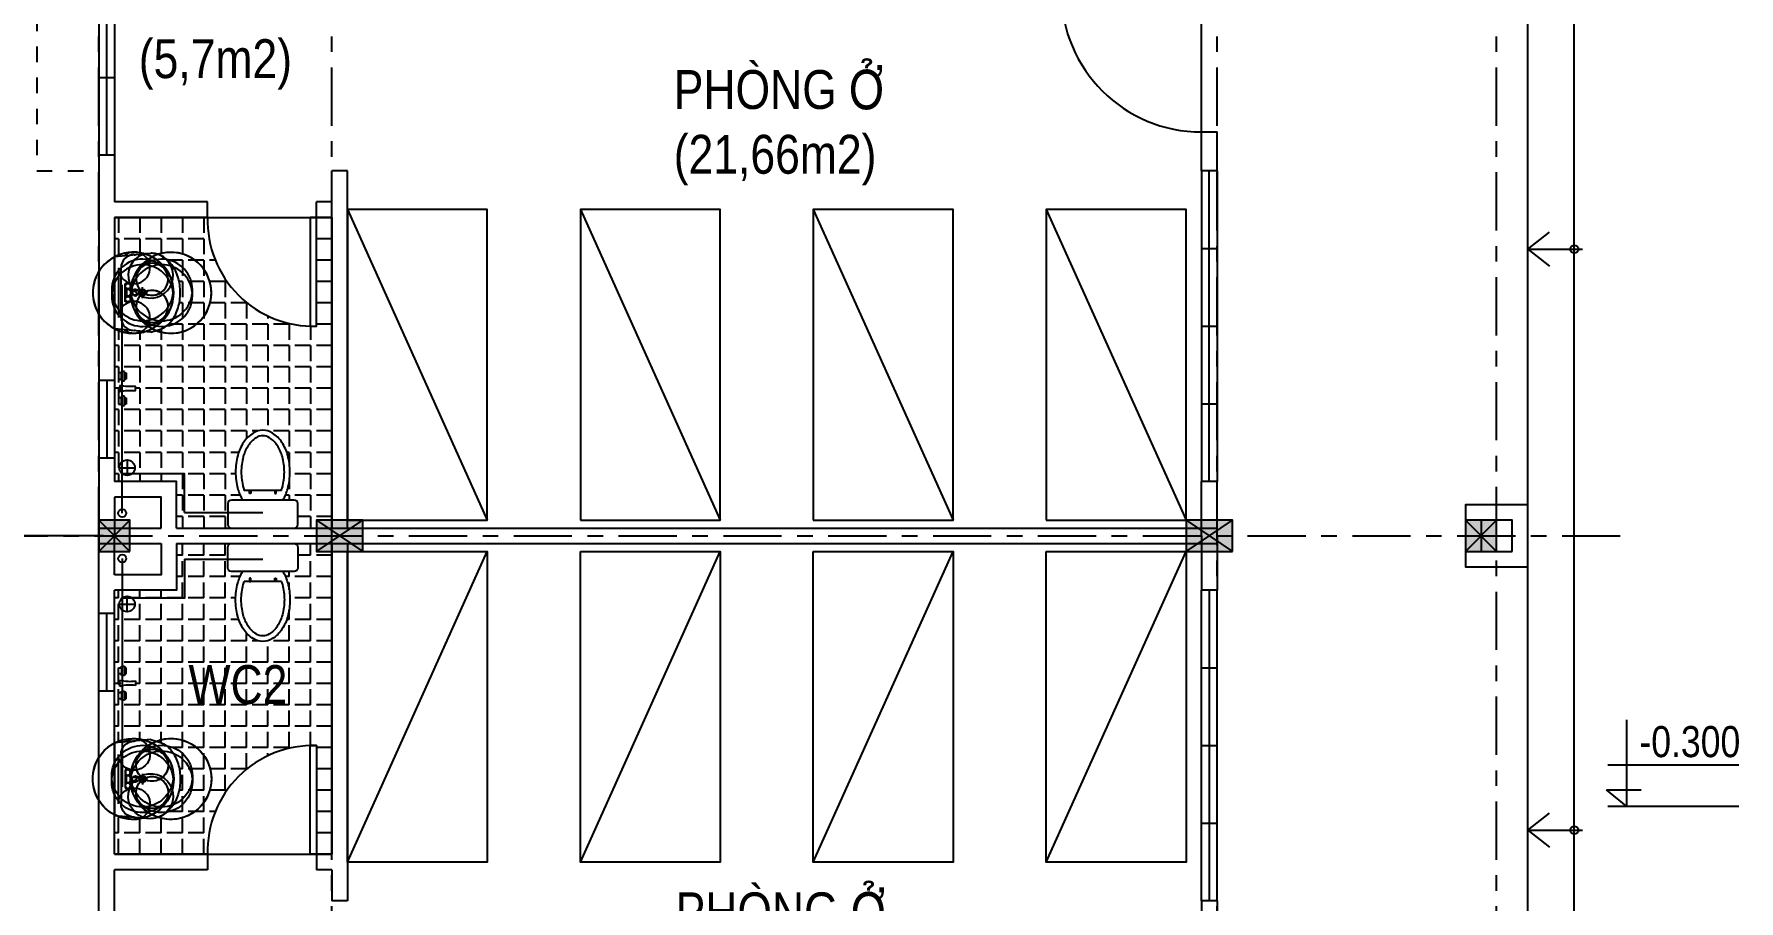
# Model space of a CAD drawing. Header units: millimetres. Extents: x -341 to 79, y 65 to 137.
# Drawn here: x -292.97 to -281.99, y 121.23 to 126.81 of the extents above; entities that cross this region are included whole.
import ezdxf

# ---------------------------------------------------------------- set-up
doc = ezdxf.new("R2010")
doc.units = ezdxf.units.MM
doc.header["$LTSCALE"] = 0.3
doc.header["$MEASUREMENT"] = 0
doc.linetypes.add('ACAD_ISO03W100', pattern=[30, 12, -18])
doc.linetypes.add('CENTER', pattern=[2, 1.25, -0.25, 0.25, -0.25])
doc.layers.get('0').update_dxf_attribs({"linetype": 'CONTINUOUS', "lineweight": 13})
doc.layers.get('DEFPOINTS').update_dxf_attribs({"linetype": 'CONTINUOUS', "lineweight": 13})
for name, color, linetype in [('CHUSO', 141, 'CONTINUOUS'), ('HACTH', 8, 'CONTINUOUS'), ('HATCH', 8, 'CONTINUOUS'), ('KHUNG', 6, 'CONTINUOUS'), ('KT', 8, 'CONTINUOUS'), ('LAYER 1', 1, 'CONTINUOUS'), ('LAYER1', 1, 'CONTINUOUS'), ('LAYER3', 34, 'CONTINUOUS'), ('LAYER8', 8, 'CONTINUOUS'), ('THIETBI', 25, 'CONTINUOUS')]:
    doc.layers.add(name, color=color, linetype=linetype)
doc.styles.add('ATTR', font='romans.shx', dxfattribs={"width": 0.8, "height": 0.7})
doc.styles.add('HELVE-KT', font='VHELVCN.TTF')
doc.dimstyles.new('1-100', dxfattribs={"dimtxt": 0.2, "dimasz": 0.12, "dimexe": 0.12, "dimexo": 0.2, "dimgap": 0.12, "dimtad": 1, "dimdec": 3, "dimzin": 4, "dimdsep": 46, "dimtxsty": 'HELVE-KT', "dimblk1": 'DOT', "dimblk2": 'DOT', "dimsah": 1, "dimcen": -0.18, "dimadec": 3, "dimazin": 0, "dimtfac": 1, "dimtdec": 3, "dimtmove": 2, "dimatfit": 3, "dimldrblk": 'DOT', "dimfxl": 0, "dimtolj": 1, "dimtzin": 4, "dimarcsym": 0})

# ---------------------------------------------------------------- blocks, each defined once
blk = doc.blocks.new('TOILET')
at = {"layer": 'THIETBI', "linetype": 'Continuous'}
for p, q in [((2.25, 0), (-2.25, 0)), ((-2.5, -0.25), (-2.5, -1.75)), ((2.5, -1.75), (2.5, -0.25)), ((-2.25, -2), (2.25, -2)), ((-1.328885587445484, -2.699999999999932), (1.328885587445484, -2.699999999999989)), ((-0.9619002962733703, -2.476023252835319), (-0.9619002962733703, -2.701023903222449)), ((-0.8643275165757132, -2.476023252835319), (-0.9619002962733703, -2.476023252835319)), ((-0.9619002962733703, -2.701023903222449), (-0.8643275165757132, -2.701023903222449)), ((-0.8643275165757132, -2.701023903222449), (-0.8643275165757132, -2.476023252835319)), ((0.8619205168486133, -2.701023903222449), (0.8619205168486133, -2.476023252835319)), ((0.8619205168486133, -2.476023252835319), (0.959493296546043, -2.476023252835319)), ((0.959493296546043, -2.701023903222449), (0.8619205168486133, -2.701023903222449)), ((0.959493296546043, -2.476023252835319), (0.959493296546043, -2.701023903222449))]:
    blk.add_line(p, q, dxfattribs=at)
for centre, radius, start, end in [((-2.25, -0.25), 0.25, 90, 180), ((2.25, -0.25), 0.25, 0, 90), ((-2.25, -1.75), 0.25, 180, 270), ((1.337938406279363, -3.661379033137678), 3.234819193328465, 149.0965747149677, 164.9268623414033), ((-1.337938406280728, -3.661379033138246), 3.234819193329836, 15.07313765860166, 30.90342528502951), ((2.25, -1.75), 0.25, 270, 0), ((2.637457049974273, -4.011362538314529), 4.580641306093185, 164.9268623414104, 180.0000000000054), ((2.637457049974046, -4.011362538315211), 4.180641306093212, 164.9268623413889, 179.9999999999965), ((1.337938406279363, -3.661379033137166), 2.834819193328285, 160.1759760614096, 164.9268623413951), ((-1.337938406280728, -3.661379033138019), 2.834819193329868, 15.07313765856473, 19.82402393859776), ((-2.637457049976319, -4.011362538315325), 4.180641306095254, 5.063761851311246e-12, 15.07313765857124), ((-2.637457049976319, -4.0113625383147), 4.580641306095231, 359.9999999999972, 15.07313765858606), ((2.637457049976774, -4.011362538314927), 4.580641306095572, 180, 195.0731376585856), ((2.637457049976547, -4.011362538314529), 4.180641306095595, 180.0000000000051, 195.0731376585643), ((-2.6374570499745, -4.011362538314586), 4.180641306093665, 344.9268623413959, 359.9999999999953), ((-2.637457049974728, -4.011362538315325), 4.580641306093639, 344.9268623414112, 5.332585182154509e-12), ((1.337938406280728, -4.361346043491835), 3.234819193329827, 195.0731376585933, 213.0315475788831), ((1.337938406280728, -4.361346043491494), 2.834819193329956, 195.0731376585625, 213.0315475788917), ((0.5168646681931932, -4.895200544554314), 1.85545066632798, 213.0315475788863, 237.5002250693021), ((-0.5168646681929658, -4.89520054455437), 1.855450666327776, 302.4997749306895, 326.968452421117), ((-1.337938406279591, -4.36134604349229), 2.834819193328596, 326.9684524211129, 344.9268623413986), ((-1.337938406279591, -4.361346043492233), 3.234819193328677, 326.9684524211115, 344.9268623414048), ((0.5168646681929658, -4.8952005445542), 2.255450666327983, 213.0315475788855, 237.5002250693039), ((0, -5.706522592530348), 1.293477407469652, 237.5002250693031, 270), ((0, -5.706522592530462), 0.8934774074695488, 237.5002250693035, 270), ((0, -5.706522592530519), 0.8934774074695326, 270, 302.4997749306894), ((0, -5.706522592530519), 1.293477407469453, 270, 302.4997749307029), ((-0.5168646681929658, -4.8952005445542), 2.255450666327892, 302.4997749306941, 326.9684524211124)]:
    blk.add_arc(centre, radius, start, end, dxfattribs=at)
blk = doc.blocks.new('la')
at = {"layer": 'THIETBI', "linetype": 'Continuous'}
for p, q in [((-5933.44379870165, 607096.9278938042), (-5954.657236116378, 607330.2757053494)), ((-5700.095987156405, 607278.0555106837), (-5734.787105645424, 607278.0555106837)), ((-5700.095987156405, 607309.1017654629), (-5700.095987156405, 607252.294578268)), ((-5665.404868668316, 607278.0555106837), (-5700.095987156405, 607278.0555106837)), ((-5445.534738199225, 607330.2757053494), (-5466.748175613953, 607096.9278938042)), ((-5944.168579871206, 607224.2085182804), (-5944.168579871206, 607229.5737794738)), ((-5759.493611915408, 607200.4494683815), (-5715.012812269291, 607200.4494683815)), ((-5759.493611915408, 607183.478718451), (-5759.493611915408, 607200.4494683815)), ((-5759.493611915408, 607166.5079685205), (-5759.493611915408, 607183.478718451)), ((-5719.692424225992, 607191.9640934139), (-5727.825761422886, 607191.9640934139)), ((-5727.825761422886, 607174.9933434834), (-5672.366212892717, 607174.9933434834)), ((-5725.552112052588, 607183.478718451), (-5716.678920921309, 607183.478718451)), ((-5710.190800530276, 607249.5658061604), (-5715.470036458595, 607195.7922466656)), ((-5684.721937854214, 607195.7922466656), (-5690.001173785327, 607249.5658061604)), ((-5685.179162046312, 607200.4494683815), (-5640.698362400195, 607200.4494683815)), ((-5674.639862261152, 607183.478718451), (-5683.513053392431, 607183.478718451)), ((-5672.366212892717, 607191.9640934139), (-5680.499550089611, 607191.9640934139)), ((-5640.698362400195, 607200.4494683815), (-5640.698362400195, 607183.478718451)), ((-5640.698362400195, 607183.478718451), (-5640.698362400195, 607166.5079685205)), ((-5456.023394444397, 607229.5737794738), (-5456.023394444397, 607224.2085182804)), ((-5466.748175613953, 607096.9278938042), (-5933.44379870165, 607096.9278938042)), ((-5700.095987156405, 607139.3547686327), (-5859.314830218813, 607139.3547686327)), ((-5859.31483021858, 607122.3840186977), (-5540.877144096539, 607122.3840186978)), ((-5700.095987156405, 607166.5079685205), (-5759.493611915408, 607166.5079685205)), ((-5640.698362400195, 607166.5079685205), (-5700.095987156405, 607166.5079685205)), ((-5540.87714409679, 607139.3547686327), (-5700.095987156405, 607139.3547686327))]:
    blk.add_line(p, q, dxfattribs=at)
for centre, radius in [((-5700.095987156172, 607278.0555106841), 21.21343741315687), ((-5700.095987156172, 607278.0555106841), 16.9707499305255), ((-5742.522861982834, 607183.4787184515), 16.9707499305255), ((-5657.669112330441, 607183.4787184515), 16.9707499305255)]:
    blk.add_circle(centre, radius, dxfattribs=at)
for centre, radius, start, end in [((-5786.622446788613, 607339.3522209723), 103.2189295367069, 150.4377224630194, 180), ((-5744.464750194129, 607315.4400154066), 151.686082919052, 126.1394149328383, 150.4377224630194), ((-5716.921617746491, 607277.7234812875), 198.3889853030901, 106.8298526196501, 126.1394149328383), ((-5698.920439606671, 607218.2127808502), 260.5626604476124, 90, 106.8298526196501), ((-5698.920439606671, 607218.2127808502), 260.5626604477563, 73.17014738034992, 90), ((-5680.919261464987, 607277.7234812875), 198.3889853030873, 53.86058506716174, 73.17014738034992), ((-5653.376129020144, 607315.4400154066), 151.686082919055, 29.56227753698059, 53.86058506716174), ((-5611.218432424728, 607339.3522209723), 103.2189295367252, 0, 29.56227753698059), ((-5809.756896741826, 607330.2757053499), 144.9003393737205, 180, 190.3888578116886), ((-5786.622446788613, 607339.3522209723), 103.2189295367414, 180, 209.5622775369806), ((-5744.464750194129, 607363.2644265287), 151.6860829190531, 209.5622775369806, 233.8605850671617), ((-5653.376129020144, 607363.2644265287), 151.686082919052, 306.1394149328383, 330.4377224630194), ((-5611.218432424728, 607339.3522209723), 103.2189295367332, 330.4377224630194, 0), ((-5859.31483021858, 607224.2085182809), 84.85374965263226, 180, 270), ((-5716.921617746491, 607400.9809606525), 198.3889853029024, 233.8605850671617, 253.1701473803499), ((-5698.920439606671, 607460.4916610897), 260.5626604475996, 253.1701473803499, 266.458658478582), ((-5719.692424225759, 607196.2067809005), 4.242687482640058, 270, 354.3929373133142), ((-5700.095987156172, 607232.2578273343), 20.03675093646151, 59.74728664221707, 120.2527133577829), ((-5698.920439606671, 607460.4916610897), 260.5626604477354, 273.0264019199498, 286.8298526196501), ((-5680.499550089378, 607196.2067809005), 4.242687482625124, 185.6070626866857, 270), ((-5680.919261464987, 607400.9809606525), 198.3889853030186, 286.8298526196501, 306.1394149328383), ((-5540.877144096557, 607224.2085182809), 84.85374965263226, 270, 0), ((-5859.31483021858, 607224.2085182809), 101.8244995831652, 218.2452544057623, 270), ((-5540.877144096557, 607224.2085182809), 101.8244995831627, 270, 321.7547455942377)]:
    blk.add_arc(centre, radius, start, end, dxfattribs=at)
blk.add_spline([(-5445.534738204817, 607330.275705352), (-5488.399266112272, 607435.7992354915), (-5558.166908814947, 607489.0372223724), (-5649.338553096775, 607517.3672669327), (-5750.853421221862, 607517.367266933), (-5842.025065503458, 607489.0372223728), (-5911.792708206598, 607435.7992354913), (-5950.069890455718, 607366.4471325721), (-5954.657236119176, 607330.275705352)], degree=3, dxfattribs=at)
blk = doc.blocks.new('WALFCT1T')
for p, q in [((-5.5, -1), (-5, -1)), ((-5.5, -2), (-5.5, -1)), ((-2.5, -2), (-5.5, -2)), ((-5, -2), (-5, -2.5)), ((-5, -2.5), (-3, -2.5)), ((-3, -1), (-2.5, -1)), ((-3, -2.5), (-3, -2)), ((-2.5, -1), (-2.5, -2)), ((-1, -0.5), (1, -0.5)), ((2.5, -1), (3, -1)), ((2.5, -2), (2.5, -1)), ((5.5, -2), (2.5, -2)), ((3, -2), (3, -2.5)), ((3, -2.5), (5, -2.5)), ((5, -1), (5.5, -1)), ((5, -2.5), (5, -2)), ((5.5, -1), (5.5, -2)), ((0.75, -5.5), (-0.75, -5.5))]:
    blk.add_line(p, q)
for points in [[(-3, 0), (-3, -1), (-5, -1), (-5, 0)], [(-0.25, -0.5), (-0.25, 0), (0.25, 0), (0.25, -0.5)], [(5, 0), (5, -1), (3, -1), (3, 0)]]:
    blk.add_lwpolyline(points, close=True)
for centre, radius, start, end in [((-13.26580000000001, -3.619500000000016), 12.65625, 351.4554000000001, 14.26943), ((13.26579999999998, -3.619500000000016), 12.65624, 165.7306, 188.5446)]:
    blk.add_arc(centre, radius, start, end)
at = {"style": 'ATTR', "width": 0.8, "flags": 9}
blk.add_attdef('ESTCODE', (0, 0), '', height=0.7, dxfattribs=at)
blk = doc.blocks.new('_DOT')
at = {"color": 0, "linetype": 'ByBlock'}
blk.add_line((-0.5, 0), (-1, 0), dxfattribs=at)
at = {"color": 0, "linetype": 'ByBlock', "const_width": 0.5}
blk.add_lwpolyline([(-0.25, 0, 1), (0.25, 0, 1)], format="xyb", close=True, dxfattribs=at)
blk = doc.blocks.new('*D38')
at = {"layer": 'DEFPOINTS', "color": 0, "lineweight": -2, "ltscale": 5}
for p in [(-293.6521044850483, 123.5824577460737), (-292.3186054648791, 123.5824577460737), (-292.3186054648791, 119.7824577460853)]:
    blk.add_point(p, dxfattribs=at)
at = {"layer": 'LAYER 1', "color": 0, "lineweight": -2, "ltscale": 5}
for p, q in [((-292.518605464879, 123.5824577460737), (-293.7721044850483, 123.5824577460737)), ((-293.6521044850483, 119.9024577460853), (-293.6521044850483, 123.4624577460737)), ((-292.518605464879, 119.7824577460853), (-293.7721044850483, 119.7824577460853))]:
    blk.add_line(p, q, dxfattribs=at)
at = {"layer": 'LAYER 1', "color": 0, "lineweight": -2, "ltscale": 5, "xscale": 0.12, "yscale": 0.12, "zscale": 0.12}
for p, rotation in [((-293.6521044850483, 123.5824577460737), 90), ((-293.6521044850483, 119.7824577460853), 270)]:
    blk.add_blockref('_DOT', p, dxfattribs=dict(at, rotation=rotation))
at = {"layer": 'LAYER 1', "color": 0, "ltscale": 5, "insert": (-293.8742378183816, 121.6824577460794), "char_height": 0.2, "attachment_point": 5, "rotation": 90, "style": 'HELVE-KT'}
blk.add_mtext('\\A1;3.800', dxfattribs=at)
blk = doc.blocks.new('*D39')
at = {"layer": 'DEFPOINTS', "color": 0, "lineweight": -2, "ltscale": 5}
for p in [(-293.6521044850483, 127.3824577461784), (-292.3186054648791, 127.3824577461784), (-292.3186054648791, 123.5824577460737)]:
    blk.add_point(p, dxfattribs=at)
at = {"layer": 'LAYER 1', "color": 0, "lineweight": -2, "ltscale": 5}
for p, q in [((-292.518605464879, 127.3824577461784), (-293.7721044850483, 127.3824577461784)), ((-293.6521044850483, 123.7024577460737), (-293.6521044850483, 127.2624577461784)), ((-292.518605464879, 123.5824577460737), (-293.7721044850483, 123.5824577460737))]:
    blk.add_line(p, q, dxfattribs=at)
at = {"layer": 'LAYER 1', "color": 0, "lineweight": -2, "ltscale": 5, "xscale": 0.12, "yscale": 0.12, "zscale": 0.12}
for p, rotation in [((-293.6521044850483, 127.3824577461784), 90), ((-293.6521044850483, 123.5824577460737), 270)]:
    blk.add_blockref('_DOT', p, dxfattribs=dict(at, rotation=rotation))
at = {"layer": 'LAYER 1', "color": 0, "ltscale": 5, "insert": (-293.8742378183816, 125.482457746126), "char_height": 0.2, "attachment_point": 5, "rotation": 90, "style": 'HELVE-KT'}
blk.add_mtext('\\A1;3.800', dxfattribs=at)

msp = doc.modelspace()

# ---------------------------------------------------------------- hatches: boundary and pattern name
at = {"layer": 'LAYER8', "lineweight": -2, "ltscale": 0.08}
h = msp.add_hatch(color=256, dxfattribs=at)
h.paths.add_polyline_path([(-292.4484424192859, 123.5824577461319), (-292.5484424192626, 123.6824577460504), (-292.5484424193208, 123.4824577460969)])
h.paths.add_polyline_path([(-292.4484424193441, 123.5824577461319), (-292.5484424192626, 123.4824577461551), (-292.3484424191927, 123.4824577461551)])
h.paths.add_polyline_path([(-292.3484424193092, 123.6824577460504), (-292.4484424192859, 123.5824577461319), (-292.3484424193092, 123.4824577461551)])
h.paths.add_polyline_path([(-292.3484424193092, 123.6824577461086), (-292.5484424192626, 123.6824577461086), (-292.4484424192859, 123.5824577461319)])
h = msp.add_hatch(color=256, dxfattribs=at)
h.paths.add_polyline_path([(-291.1484424192975, 123.6824577461086), (-291.1484424194139, 123.4824577460969), (-290.9984424193906, 123.5824577461319)])
h.paths.add_polyline_path([(-290.9984424193906, 123.5824577461319), (-290.8484424193674, 123.6824577461086), (-291.1484424192975, 123.6824577461086)])
h.paths.add_polyline_path([(-291.1484424193557, 123.4824577461551), (-290.8484424193092, 123.4824577461551), (-290.9984424193906, 123.5824577461319)])
h.paths.add_polyline_path([(-290.9984424193324, 123.5824577461319), (-290.8484424193092, 123.4824577460969), (-290.8484424193092, 123.6824577461086)])
h = msp.add_hatch(color=256, dxfattribs=at)
h.paths.add_polyline_path([(-285.5484424192626, 123.6824577461086), (-285.548442419379, 123.4824577460387), (-285.3984424193557, 123.5824577461319)])
h.paths.add_polyline_path([(-285.3984424193557, 123.5824577460737), (-285.2484424193324, 123.6824577461086), (-285.5484424192626, 123.6824577461086)])
h.paths.add_polyline_path([(-285.5484424193208, 123.4824577460969), (-285.2484424192742, 123.4824577460969), (-285.3984424193557, 123.5824577461319)])
h.paths.add_polyline_path([(-285.3984424192975, 123.5824577461319), (-285.2484424192742, 123.4824577460387), (-285.2484424192742, 123.6824577461086)])
h = msp.add_hatch(color=256, dxfattribs=at)
h.paths.add_polyline_path([(-283.6484424193557, 123.5824577460737), (-283.7484424193324, 123.6824577461668), (-283.7484424193324, 123.4824577460387)])
h.paths.add_polyline_path([(-283.6484424193557, 123.5824577460737), (-283.7484424192742, 123.4824577460969), (-283.5484424192626, 123.4824577461551)])
h.paths.add_polyline_path([(-283.5484424193208, 123.6824577461086), (-283.6484424192975, 123.5824577460737), (-283.5484424193208, 123.4824577460387)])
h.paths.add_polyline_path([(-283.5484424192626, 123.6824577461086), (-283.7484424192742, 123.6824577461086), (-283.6484424193557, 123.5824577461319)])
h = msp.add_hatch(color=256, dxfattribs=at)
h.paths.add_polyline_path([(-283.6484424193557, 123.5824577460737), (-283.7484424193324, 123.6824577461668), (-283.7484424193324, 123.4824577460387)])
h.paths.add_polyline_path([(-283.6484424193557, 123.5824577460737), (-283.7484424192742, 123.4824577460969), (-283.5484424192626, 123.4824577461551)])
h.paths.add_polyline_path([(-283.5484424193208, 123.6824577461086), (-283.6484424192975, 123.5824577460737), (-283.5484424193208, 123.4824577460387)])
h.paths.add_polyline_path([(-283.5484424192626, 123.6824577461086), (-283.7484424192742, 123.6824577461086), (-283.6484424193557, 123.5824577461319)])
at = {"layer": 'THIETBI', "ltscale": 5}
h = msp.add_hatch(dxfattribs=at)
h.set_pattern_fill('ANGLE', color=256, scale=0.5, angle=90, style=0)
h.set_pattern_definition([(270, (-291.0484424193208, 125.6324577461784), (-0.1375, 8.419446744138055e-18), [0.1, -0.0375]), (180, (-291.0484424193208, 125.6324577461784), (0, 0.1375), [0.1, -0.0375])])
edge = h.paths.add_edge_path()
edge.add_line((-292.048442419379, 123.6324577461784), (-292.048442419379, 123.932457746225))
edge.add_line((-292.048442419379, 123.9324577461668), (-292.4484424193441, 123.9324577461668))
edge.add_line((-292.4484424193441, 123.9324577461668), (-292.4484424192859, 124.9149788812358))
edge.add_line((-292.4484424192859, 124.9149788812358), (-292.2151299615442, 124.893768656577))
edge.add_spline(control_points=[(-292.2151299615442, 124.893768656577), (-292.1770494829332, 124.9037317877957), (-292.109627289691, 124.9213716963861), (-292.0505515840421, 125.0072929455056), (-292.0229562338725, 125.0986971059903), (-292.0230338050104, 125.19772928521), (-292.0503405404677, 125.2904039134593), (-292.1034091167901, 125.3618138778112), (-292.1642567067691, 125.3990291982047), (-292.20293762086, 125.4019655895974), (-292.2151299615442, 125.4028911490315)], knot_values=[0, 0, 0, 0, 113.8972482804107, 201.6571891156827, 297.1289658135357, 398.6438339386224, 494.115610636184, 581.8755514722499, 661.0895455658089, 697.5507014357958, 697.5507014357958, 697.5507014357958, 697.5507014357958], degree=3, periodic=0)
edge.add_line((-292.2151299615442, 125.4028911490315), (-292.4484424194023, 125.3816809243146))
edge.add_line((-292.4484424194023, 125.3816809243146), (-292.4484424194023, 125.6324577461784))
edge.add_line((-292.4484424194023, 125.6324577461784), (-291.8484424193674, 125.6324577461784))
edge.add_arc((-291.1684424193161, 125.612457746218), 0.6802940541319764, 538.3153156843376, 631.6846843193015)
edge.add_line((-291.1484424192975, 124.9324577461086), (-291.1484424193557, 125.6324577461202))
edge.add_line((-291.1484424193557, 125.6324577461784), (-291.0484424193208, 125.6324577461784))
edge.add_line((-291.0484424193208, 125.6324577461784), (-291.0484424193208, 123.6824577461668))
edge.add_line((-291.0484424193208, 123.6824577461668), (-291.1484424193557, 123.6824577461668))
edge.add_line((-291.1484424193557, 123.6824577461086), (-291.1484424193557, 123.6324577461202))
edge.add_line((-291.1484424193557, 123.6324577461202), (-291.2887697318736, 123.6324577461202))
edge.add_ellipse((-291.290738855191, 123.6549577461994), major_axis=(-0.0159099025959166, -0.0159099025959166), ratio=0.9999999987998788, start_angle=45.00000003438093, end_angle=134.9999999656191)
edge.add_line((-291.2682388551119, 123.6549577464904), (-291.2682388552865, 123.7899577464997))
edge.add_ellipse((-291.290738855191, 123.7899577462087), major_axis=(-0.01590990257682279, -0.01590990257682278), ratio=0.9999999986131138, start_angle=134.9999999602686, end_angle=225.0000000397314)
edge.add_line((-291.2907388554821, 123.8124577462297), (-291.3638506156793, 123.8124577462297))
edge.add_ellipse((-291.6136533118486, 123.9619818592766), major_axis=(-0.2058626336902675, -0.2058626336902675), ratio=0.9999999968645723, start_angle=104.0965746727707, end_angle=119.9268622637728)
edge.add_ellipse((-291.7306099898349, 123.9934803747312), major_axis=(-0.2915102284462119, -0.2915102284462117), ratio=0.999999998837754, start_angle=119.9268623122063, end_angle=134.9999999667041)
edge.add_ellipse((-291.7306099898349, 123.9934803747312), major_axis=(-0.2915102284462128, 0.2915102284462128), ratio=0.9999999988377523, start_angle=225.0000000332959, end_angle=240.0731376877937)
edge.add_ellipse((-291.6136533118486, 124.0249788901858), major_axis=(-0.2058626328327546, -0.2058626328327545), ratio=0.9999999969642844, start_angle=150.0731375861138, end_angle=168.0315475479937)
edge.add_ellipse((-291.5397566754189, 124.0730257953257), major_axis=(-0.1435360015145571, -0.1435360015145571), ratio=0.9999999990923838, start_angle=168.0315475713212, end_angle=192.5002250834314)
edge.add_ellipse((-291.4932388552632, 124.1460447796709), major_axis=(-0.08231639814443893, -0.08231639814443893), ratio=0.9999999992607727, start_angle=192.5002250840912, end_angle=225.0000000211773)
edge.add_ellipse((-291.4932388552632, 124.1460447796709), major_axis=(-0.08231639814443893, 0.08231639814443893), ratio=0.9999999992607727, start_angle=314.9999999788227, end_angle=347.4997749159088)
edge.add_ellipse((-291.4467210351075, 124.0730257953257), major_axis=(-0.1435360015145571, 0.1435360015145571), ratio=0.9999999990923826, start_angle=347.4997749165686, end_angle=371.9684524286787)
edge.add_ellipse((-291.3728243986778, 124.0249788901858), major_axis=(-0.2058626328327546, 0.2058626328327547), ratio=0.9999999969642842, start_angle=11.96845245200624, end_angle=29.92686241388616)
edge.add_ellipse((-291.2558677206915, 123.9934803747312), major_axis=(-0.2915102284462119, -0.2915102284462117), ratio=0.999999998837754, start_angle=-60.07313768779372, end_angle=-45.0000000332959)
edge.add_ellipse((-291.2558677206915, 123.9934803747312), major_axis=(-0.2915102284462128, 0.2915102284462128), ratio=0.9999999988377523, start_angle=45.00000003329593, end_angle=60.07313768779376)
edge.add_ellipse((-291.3728243986778, 123.9619818592766), major_axis=(-0.2058626336902668, 0.2058626336902669), ratio=0.9999999968645755, start_angle=60.07313773622711, end_angle=75.90342532722924)
edge.add_line((-291.6226270948471, 123.8124577462297), (-291.6957388554518, 123.8124577462297))
edge.add_ellipse((-291.6957388553354, 123.7899577462087), major_axis=(-0.0159099025959166, -0.0159099025959166), ratio=0.9999999987998788, start_angle=225.0000000343809, end_angle=314.9999999656191)
edge.add_line((-291.7182388553563, 123.7899577452774), (-291.7182388553563, 123.6549577472471))
edge.add_ellipse((-291.6957388553354, 123.6549577461994), major_axis=(-0.0159099025959166, 0.0159099025959166), ratio=0.9999999987998787, start_angle=45.00000003438094, end_angle=134.9999999656191)
edge.add_line((-291.6977079788274, 123.6324577461784), (-292.048442419379, 123.6324577461784))
edge = h.paths.add_edge_path(flags=16)
edge.add_ellipse((-292.3506679750215, 124.7965450856574), major_axis=(-0.1789864041828411, 0.178986404182841), ratio=0.999999999898956, start_angle=120.73057000353941, end_angle=143.5446000034201, ccw=False)
edge.add_line((-292.413057975057, 124.5512294712682), (-292.4130579749988, 124.5362290853956))
edge.add_line((-292.4130579749988, 124.5362290853956), (-292.4230579750663, 124.5362290853956))
edge.add_line((-292.4230579750663, 124.5362290853956), (-292.4230579750663, 124.5262290853863))
edge.add_line((-292.4230579750663, 124.5262290853863), (-292.4130579751152, 124.5262290853863))
edge.add_line((-292.4130579751152, 124.5262290853863), (-292.413057975057, 124.5112284945064))
edge.add_ellipse((-292.3506679750215, 124.2659130851245), major_axis=(-0.1789862627049081, -0.1789862627049081), ratio=0.999999999893888, start_angle=216.4554000032152, end_angle=239.2693999915702, ccw=False)
edge.add_line((-292.3130579749639, 124.5162281984087), (-292.3130560500948, 124.5462300444926))
h.paths.add_polyline_path([(-292.373057975078, 124.6312290854841), (-292.3830579750873, 124.6312290854841), (-292.3830579750873, 124.6412290854934), (-292.4030579750477, 124.6412290854934), (-292.4030579750477, 124.6312290854841), (-292.4230579750663, 124.6312290854841), (-292.4230579750663, 124.5912290854469), (-292.4030579750477, 124.5912290854469), (-292.4030579750477, 124.5812290854375), (-292.3830579750873, 124.5812290854375), (-292.3830579750873, 124.5912290854469), (-292.3730579750198, 124.5912290854469)], flags=16)
h.paths.add_polyline_path([(-292.373057975078, 124.4712290853351), (-292.3830579750873, 124.4712290853351), (-292.3830579750873, 124.4812290853444), (-292.4030579750477, 124.4812290853444), (-292.4030579750477, 124.4712290853351), (-292.4230579750663, 124.4712290853351), (-292.4230579750663, 124.4312290852978), (-292.4030579750477, 124.4312290852978), (-292.4030579750477, 124.4212290852885), (-292.3830579750873, 124.4212290852885), (-292.3830579750291, 124.4312290852978), (-292.3730579749616, 124.4312290852978)], flags=16)
h.paths.add_polyline_path([(-292.3667710481612, 124.0713325328399, 1), (-292.3667710481612, 123.971332532805, 1)], flags=16)
h = msp.add_hatch(dxfattribs=at)
h.set_pattern_fill('ANGLE', color=256, scale=0.5, angle=90, style=0)
h.set_pattern_definition([(90, (-291.0484424193208, 121.5324577460853), (-0.1375, 8.419446744138055e-18), [0.1, -0.0375]), (180, (-291.0484424193208, 121.5324577460853), (-1.683889348827611e-17, -0.1375), [0.1, -0.0375])])
edge = h.paths.add_edge_path()
edge.add_line((-292.048442419379, 123.5324577460853), (-292.048442419379, 123.2324577460387))
edge.add_line((-292.048442419379, 123.2324577460969), (-292.4484424193441, 123.2324577460969))
edge.add_line((-292.4484424193441, 123.2324577460969), (-292.4484424192859, 122.249936611028))
edge.add_line((-292.4484424192859, 122.249936611028), (-292.2151299615442, 122.2711468356867))
edge.add_spline(control_points=[(-292.2151299615442, 122.2711468356867), (-292.1770494829332, 122.261183704468), (-292.109627289691, 122.2435437958777), (-292.0505515840421, 122.1576225467581), (-292.0229562338725, 122.0662183862734), (-292.0230338050104, 121.9671862070538), (-292.0503405404677, 121.8745115788044), (-292.1034091167901, 121.8031016144525), (-292.1642567067691, 121.765886294059), (-292.20293762086, 121.7629499026663), (-292.2151299615442, 121.7620243432322)], knot_values=[0, 0, 0, 0, 113.8972482804107, 201.6571891156827, 297.1289658135357, 398.6438339386224, 494.115610636184, 581.8755514722499, 661.0895455658089, 697.5507014357958, 697.5507014357958, 697.5507014357958, 697.5507014357958], degree=3, periodic=0)
edge.add_line((-292.2151299615442, 121.7620243432322), (-292.4484424194023, 121.7832345679491))
edge.add_line((-292.4484424194023, 121.7832345679491), (-292.4484424194023, 121.5324577460853))
edge.add_line((-292.4484424194023, 121.5324577460853), (-291.8484424193674, 121.5324577460853))
edge.add_arc((-291.1684424193161, 121.5524577460457), 0.6802940541319764, 88.31531568069852, 181.6846843156624, ccw=False)
edge.add_line((-291.1484424192975, 122.2324577461551), (-291.1484424193557, 121.5324577461435))
edge.add_line((-291.1484424193557, 121.5324577460853), (-291.0484424193208, 121.5324577460853))
edge.add_line((-291.0484424193208, 121.5324577460853), (-291.0484424193208, 123.4824577460969))
edge.add_line((-291.0484424193208, 123.4824577460969), (-291.1484424193557, 123.4824577460969))
edge.add_line((-291.1484424193557, 123.4824577461551), (-291.1484424193557, 123.5324577461435))
edge.add_line((-291.1484424193557, 123.5324577461435), (-291.2887697318736, 123.5324577461435))
edge.add_ellipse((-291.290738855191, 123.5099577460643), major_axis=(-0.0159099025959166, 0.0159099025959166), ratio=0.9999999987998788, start_angle=225.0000000343809, end_angle=314.99999996561905, ccw=False)
edge.add_line((-291.2682388551119, 123.5099577457733), (-291.2682388552865, 123.374957745764))
edge.add_ellipse((-291.290738855191, 123.374957746055), major_axis=(-0.01590990257682279, 0.01590990257682278), ratio=0.9999999986131138, start_angle=134.9999999602686, end_angle=225.0000000397314, ccw=False)
edge.add_line((-291.2907388554821, 123.3524577460341), (-291.3638506156793, 123.3524577460923))
edge.add_ellipse((-291.6136533118486, 123.2029336329871), major_axis=(-0.2058626336902675, 0.2058626336902675), ratio=0.9999999968645723, start_angle=240.07313773622718, end_angle=255.9034253272293, ccw=False)
edge.add_ellipse((-291.7306099898349, 123.1714351175326), major_axis=(-0.2915102284462119, 0.2915102284462117), ratio=0.999999998837754, start_angle=225.0000000332959, end_angle=240.0731376877937, ccw=False)
edge.add_ellipse((-291.7306099898349, 123.1714351175326), major_axis=(-0.2915102284462128, -0.2915102284462128), ratio=0.9999999988377523, start_angle=119.92686231220631, end_angle=134.9999999667041, ccw=False)
edge.add_ellipse((-291.6136533118486, 123.139936602078), major_axis=(-0.2058626328327546, 0.2058626328327545), ratio=0.9999999969642844, start_angle=191.9684524520063, end_angle=209.9268624138862, ccw=False)
edge.add_ellipse((-291.5397566754189, 123.091889696938), major_axis=(-0.1435360015145571, 0.1435360015145571), ratio=0.9999999990923838, start_angle=167.4997749165686, end_angle=191.9684524286788, ccw=False)
edge.add_ellipse((-291.4932388552632, 123.0188707125928), major_axis=(-0.08231639814443893, 0.08231639814443893), ratio=0.9999999992607727, start_angle=134.9999999788227, end_angle=167.4997749159088, ccw=False)
edge.add_ellipse((-291.4932388552632, 123.0188707125928), major_axis=(-0.08231639814443893, -0.08231639814443893), ratio=0.9999999992607727, start_angle=12.500225084091198, end_angle=45.0000000211773, ccw=False)
edge.add_ellipse((-291.4467210351075, 123.091889696938), major_axis=(-0.1435360015145571, -0.1435360015145571), ratio=0.9999999990923826, start_angle=-11.968452428678688, end_angle=12.500225083431417, ccw=False)
edge.add_ellipse((-291.3728243986778, 123.139936602078), major_axis=(-0.2058626328327546, -0.2058626328327547), ratio=0.9999999969642842, start_angle=330.07313758611383, end_angle=348.03154754799374, ccw=False)
edge.add_ellipse((-291.2558677206915, 123.1714351175326), major_axis=(-0.2915102284462119, 0.2915102284462117), ratio=0.999999998837754, start_angle=405.0000000332959, end_angle=420.07313768779375, ccw=False)
edge.add_ellipse((-291.2558677206915, 123.1714351175326), major_axis=(-0.2915102284462128, -0.2915102284462128), ratio=0.9999999988377523, start_angle=299.92686231220625, end_angle=314.9999999667041, ccw=False)
edge.add_ellipse((-291.3728243986778, 123.2029336329871), major_axis=(-0.2058626336902668, -0.2058626336902669), ratio=0.9999999968645755, start_angle=284.09657467277077, end_angle=299.9268622637729, ccw=False)
edge.add_line((-291.6226270948471, 123.3524577460341), (-291.6957388554518, 123.3524577460341))
edge.add_ellipse((-291.6957388553354, 123.374957746055), major_axis=(-0.0159099025959166, 0.0159099025959166), ratio=0.9999999987998788, start_angle=45.00000003438089, end_angle=134.9999999656191, ccw=False)
edge.add_line((-291.7182388553563, 123.3749577469864), (-291.7182388553563, 123.5099577450166))
edge.add_ellipse((-291.6957388553354, 123.5099577460643), major_axis=(-0.0159099025959166, -0.0159099025959166), ratio=0.9999999987998787, start_angle=225.0000000343809, end_angle=314.99999996561905, ccw=False)
edge.add_line((-291.6977079788274, 123.5324577460853), (-292.048442419379, 123.5324577460853))
edge = h.paths.add_edge_path(flags=16)
edge.add_ellipse((-292.3506679750215, 122.3683704066063), major_axis=(-0.1789864041828411, -0.178986404182841), ratio=0.999999999898956, start_angle=216.4553999965799, end_angle=239.2694299964606)
edge.add_line((-292.413057975057, 122.6136860209955), (-292.4130579749988, 122.6286864068681))
edge.add_line((-292.4130579749988, 122.6286864068681), (-292.4230579750663, 122.6286864068681))
edge.add_line((-292.4230579750663, 122.6286864068681), (-292.4230579750663, 122.6386864068774))
edge.add_line((-292.4230579750663, 122.6386864068774), (-292.4130579751152, 122.6386864068774))
edge.add_line((-292.4130579751152, 122.6386864068774), (-292.413057975057, 122.6536869977573))
edge.add_ellipse((-292.3506679750215, 122.8990024071392), major_axis=(-0.1789862627049081, 0.1789862627049081), ratio=0.999999999893888, start_angle=120.7306000084298, end_angle=143.5445999967848)
edge.add_line((-292.3130579749639, 122.6486872938551), (-292.3130560500948, 122.6186854477712))
h.paths.add_polyline_path([(-292.373057975078, 122.5336864067796), (-292.3830579750873, 122.5336864067796), (-292.3830579750873, 122.5236864067703), (-292.4030579750477, 122.5236864067703), (-292.4030579750477, 122.5336864067796), (-292.4230579750663, 122.5336864067796), (-292.4230579750663, 122.5736864068169), (-292.4030579750477, 122.5736864068169), (-292.4030579750477, 122.5836864068262), (-292.3830579750873, 122.5836864068262), (-292.3830579750873, 122.5736864068169), (-292.3730579750198, 122.5736864068169)], flags=16)
h.paths.add_polyline_path([(-292.373057975078, 122.6936864069286), (-292.3830579750873, 122.6936864069286), (-292.3830579750873, 122.6836864069193), (-292.4030579750477, 122.6836864069193), (-292.4030579750477, 122.6936864069286), (-292.4230579750663, 122.6936864069286), (-292.4230579750663, 122.7336864069659), (-292.4030579750477, 122.7336864069659), (-292.4030579750477, 122.7436864069752), (-292.3830579750873, 122.7436864069752), (-292.3830579750291, 122.7336864069659), (-292.3730579749616, 122.7336864069659)], flags=16)
h.paths.add_polyline_path([(-292.3667710481612, 123.0935829594238, -1), (-292.3667710481612, 123.1935829594588, -1)], flags=16)

# ---------------------------------------------------------------- linework, layer by layer
at = {"layer": 'HACTH', "lineweight": -2, "ltscale": 0.08}
for centre in [(-292.3981167790071, 123.7284631683245), (-292.3981167790071, 123.4364523239392)]:
    msp.add_circle(centre, 0.02535166814884446, dxfattribs=at)
at = {"layer": 'HATCH', "linetype": 'CENTER'}
for points in [[(-292.5484424193208, 110.6978511236813), (-292.5484424193208, 135.5709000436329)], [(-291.0484424193208, 110.6978511236813), (-291.0484424193208, 135.5709000436329)], [(-285.3484424193092, 110.6978511236813), (-285.3484424193092, 135.5709000436329)], [(-283.5484424193208, 110.6978511236813), (-283.5484424193208, 135.5709000436329)], [(-295.2773880989196, 123.5824577460737), (-282.6696929941616, 123.5824577460737)]]:
    msp.add_lwpolyline(points, dxfattribs=at)
at = {"layer": 'HATCH', "linetype": 'ACAD_ISO03W100', "ltscale": 0.01}
msp.add_lwpolyline([(-292.5484424193208, 127.1324577461435), (-292.5484424193208, 127.1324577461435), (-292.9484424193208, 127.1324577461435), (-292.9484424193208, 125.9324577461435), (-292.5484424193208, 125.9324577461435)], dxfattribs=at)
at = {"layer": 'KHUNG', "linetype": 'Continuous', "ltscale": 0.08}
for points in [[(-292.3981167790071, 123.7284631683245), (-292.3981167790071, 125.1983299026934)], [(-291.9981167790712, 123.7327833864164), (-291.9981167790712, 123.9827833864164), (-292.3981167790071, 123.9827833864164)], [(-291.998116779042, 123.7327833864164), (-291.4932388552341, 123.7327833864164)], [(-292.3981167790071, 123.4364523239392), (-292.3981167790071, 121.9665855895703)], [(-291.9981167790712, 123.4321321058473), (-291.9981167790712, 123.1821321058473), (-292.3981167790071, 123.1821321058473)], [(-291.998116779042, 123.4321321058473), (-291.4932388552341, 123.4321321058473)]]:
    msp.add_lwpolyline(points, dxfattribs=at)
at = {"layer": 'LAYER 1', "ltscale": 5}
for p, q in [((-292.3667710481612, 124.0713325327817), (-292.3667710481612, 123.971332532805)), ((-292.4167710481495, 124.0213325327933), (-292.3167710481728, 124.0213325327933)), ((-292.3667710481612, 123.0935829594238), (-292.3667710481612, 123.1935829594588)), ((-292.4167710481495, 123.1435829594122), (-292.3167710481728, 123.1435829594122))]:
    msp.add_line(p, q, dxfattribs=at)
for points in [[(-283.3484424193092, 125.4282111793147), (-283.2082077439634, 125.5368188171853)], [(-283.3484424192946, 125.4282111793147), (-282.9946617445174, 125.4282111793147)], [(-283.3484424193092, 125.4282111793147), (-283.2082077439634, 125.3196035414441)], [(-283.3484424193092, 121.6876420082264), (-283.2082077439634, 121.796249646097)], [(-283.3484424192946, 121.6876420082264), (-282.9946617445174, 121.6876420082264)], [(-283.3484424193092, 121.6876420082264), (-283.2082077439634, 121.5790343703558)]]:
    msp.add_lwpolyline(points, dxfattribs=at)
for centre, radius in [((-283.0484424193208, 125.4282111793147), 0.02634927333565429), ((-292.3667710481612, 124.0213325327933), 0.05), ((-292.3667710481612, 123.1435829594122), 0.05), ((-283.0484424193208, 121.6876420082264), 0.02634927333565429)]:
    msp.add_circle(centre, radius, dxfattribs=at)
at = {"layer": 'LAYER1', "linetype": 'Continuous', "ltscale": 0.05}
for points in [[(-282.7120880044393, 122.3985213016689), (-282.7120880044393, 121.842907813419)], [(-282.8331101332449, 122.1085774395446), (-281.989441040031, 122.1085774395446)], [(-282.8399962908014, 121.9464859085687), (-282.6169493653004, 121.9464859085687)], [(-282.7120880044393, 121.842907813419), (-282.8399962908014, 121.9464859085687)], [(-282.8331101332449, 121.842907813419), (-281.989441040031, 121.842907813419)]]:
    msp.add_lwpolyline(points, dxfattribs=at)
at = {"layer": 'LAYER8', "lineweight": -2, "ltscale": 0.08}
for p, q in [((-283.0484424193208, 112.5824577461319), (-283.0484424193208, 135.0824577461319)), ((-283.3484424193092, 112.9824577460969), (-283.3484424193092, 134.6824577461668)), ((-292.5484424193208, 127.0324577461435), (-292.5484424193208, 126.0324577461435)), ((-292.4984424193324, 126.0324577461435), (-292.4984424193324, 127.0324577461435)), ((-292.4484424193441, 127.0324577461435), (-292.4484424193441, 126.0324577461435)), ((-285.448442418471, 126.1824577460504), (-285.448442418471, 127.0824577461319)), ((-292.5484424193208, 126.5324577461435), (-292.4484424194023, 126.5324577461435)), ((-285.4484424192859, 125.9324577461086), (-285.4484424192859, 123.9324577461086)), ((-285.3984424192975, 123.9324577461086), (-285.3984424192975, 125.9324577461086)), ((-285.3484424193092, 125.9324577461086), (-285.3484424193092, 123.9324577461086)), ((-291.8484424193674, 125.6324577469933), (-291.1484424192975, 125.6324577469933)), ((-285.4484424192859, 125.4324577461086), (-285.3484424193674, 125.4324577461086)), ((-285.4484424192859, 124.9324577461086), (-285.3484424193674, 124.9324577461086)), ((-285.4484424192859, 124.4324577461086), (-285.3484424193674, 124.4324577461086)), ((-292.5484424193208, 123.4824577461551), (-292.3484424193092, 123.6824577461086)), ((-292.5484424193208, 123.6824577461086), (-292.3484424193092, 123.4824577461551)), ((-291.1484424193557, 123.4824577461551), (-290.8484424193674, 123.6824577461086)), ((-291.1484424193557, 123.6824577461086), (-290.8484424193674, 123.4824577461551)), ((-285.5484424193208, 123.4824577460969), (-285.2484424193324, 123.6824577461086)), ((-285.5484424193208, 123.6824577461086), (-285.2484424193324, 123.4824577460969)), ((-283.7484424193324, 123.4824577460969), (-283.5484424193208, 123.6824577461086)), ((-283.7484424193324, 123.6824577461086), (-283.5484424193208, 123.4824577460969)), ((-283.7484424193324, 123.4824577460969), (-283.5484424193208, 123.6824577461086)), ((-283.7484424193324, 123.6824577461086), (-283.5484424193208, 123.4824577460969)), ((-285.4484424192859, 121.2324577461551), (-285.4484424192859, 123.2324577461551)), ((-285.3984424192975, 123.2324577461551), (-285.3984424192975, 121.2324577461551)), ((-285.3484424193092, 121.2324577461551), (-285.3484424193092, 123.2324577461551)), ((-285.4484424192859, 122.7324577461551), (-285.3484424193674, 122.7324577461551)), ((-285.4484424192859, 122.2324577461551), (-285.3484424193674, 122.2324577461551)), ((-285.4484424192859, 121.7324577461551), (-285.3484424193674, 121.7324577461551)), ((-291.8484424193674, 121.5324577452122), (-291.1484424192975, 121.5324577452122))]:
    msp.add_line(p, q, dxfattribs=at)
for points in [[(-285.4484424192859, 125.9324577461086), (-285.4484424192859, 126.1824577460504)], [(-285.4484424193441, 126.1824577460504), (-285.3484424193092, 126.1824577460504)], [(-285.3484424193092, 125.9324577461086), (-285.3484424193092, 126.1824577460504)], [(-292.5484424193208, 126.0324577461435), (-292.5484424193208, 123.5824577461319)], [(-292.4484424193441, 126.0324577461435), (-292.5484424193208, 126.0324577461435)], [(-292.4484424193441, 126.0324577461435), (-292.4484424193441, 125.7324577461551)], [(-291.0484424193208, 125.7324577461551), (-291.0484424193208, 125.9324577461668)], [(-290.9484424193441, 125.9324577461668), (-291.0484424193208, 125.9324577461668)], [(-290.9484424193441, 125.7324577461551), (-290.9484424193441, 125.9324577461668)], [(-285.3484424193092, 125.9324577461086), (-285.4484424192859, 125.9324577461086)], [(-291.8484424193674, 125.7324577461551), (-292.4484424193441, 125.7324577461551)], [(-291.8484424193674, 125.7324577461551), (-292.4484424193441, 125.7324577461551)], [(-291.8484424193674, 125.6324577461784), (-291.8484424193674, 125.7324577461551)], [(-291.0484424193208, 125.7324577461551), (-291.1484424192975, 125.7324577461551)], [(-291.0484424193208, 125.7324577461551), (-291.1484424192975, 125.7324577461551)], [(-291.1484424192975, 125.6324577461202), (-291.1484424192975, 125.7324577461551)], [(-290.9484424193441, 123.6324577461784), (-290.9484424193441, 125.7324577461551)], [(-291.8484424193674, 125.6324577461784), (-292.4484424193441, 125.6324577461784)], [(-292.4484424193441, 125.6324577461784), (-291.8484424193674, 125.6324577461784)], [(-292.4484424193441, 125.6324577461784), (-292.4484424193441, 123.9324577461668)], [(-291.0484424193208, 125.6324577461202), (-291.1484424192975, 125.6324577461202)], [(-291.1484424192975, 125.6324577461202), (-291.0484424193208, 125.6324577461202)], [(-292.4484424193441, 124.5824577460969), (-292.5484424193208, 124.5824577460969)], [(-292.5484424193208, 124.5824577460969), (-292.5484424193208, 124.0824577460969)], [(-292.4984424193324, 124.5824577460969), (-292.4984424193324, 124.0824577460969)], [(-292.4484424193441, 124.5824577460969), (-292.4484424193441, 124.0824577460969)], [(-292.4484424193441, 124.0824577460969), (-292.5484424193208, 124.0824577460969)], [(-292.048442419379, 123.6324577461784), (-292.048442419379, 123.9324577461668), (-292.4484424193441, 123.9324577461668)], [(-292.1484424193557, 123.6324577461784), (-292.1484424193557, 123.8324577461319), (-292.4484424193441, 123.8324577461319)], [(-292.4484424193441, 123.8324577461319), (-292.4484424193441, 123.5824577461319)], [(-285.4484424192859, 123.5824577461319), (-285.4484424192859, 123.9324577461086)], [(-285.3484424193092, 123.9324577461086), (-285.4484424192859, 123.9324577461086)], [(-285.3484424193092, 123.5824577461319), (-285.3484424193092, 123.9324577461086)], [(-292.5484424193208, 123.6324577461202), (-292.1484424193557, 123.6324577461202)], [(-292.048442419379, 123.6324577461202), (-285.3484424193092, 123.6324577461202)], [(-292.5484424193208, 121.132457746062), (-292.5484424193208, 123.5824577460737)], [(-292.5484424193208, 123.5324577460853), (-292.1484424193557, 123.5324577460853)], [(-292.4484424193441, 123.3324577460737), (-292.4484424193441, 123.5824577460737)], [(-292.1484424193557, 123.5324577460853), (-292.1484424193557, 123.3324577460737), (-292.4484424193441, 123.3324577460737)], [(-292.048442419379, 123.5324577460853), (-292.048442419379, 123.2324577460969), (-292.4484424193441, 123.2324577460969)], [(-292.048442419379, 123.5324577460853), (-285.3484424193092, 123.5324577460853)], [(-290.9484424193441, 123.5324577460853), (-290.9484424193441, 121.4324577461086)], [(-285.4484424192859, 123.5824577460737), (-285.4484424192859, 123.2324577461551)], [(-285.3484424193092, 123.5824577460737), (-285.3484424193092, 123.2324577461551)], [(-292.4484424193441, 121.5324577460853), (-292.4484424193441, 123.2324577460969)], [(-285.3484424193092, 123.2324577461551), (-285.4484424192859, 123.2324577461551)], [(-292.4484424193441, 123.0824577460504), (-292.5484424193208, 123.0824577460504)], [(-292.5484424193208, 122.5824577460504), (-292.5484424193208, 123.0824577460504)], [(-292.4984424193324, 122.5824577460504), (-292.4984424193324, 123.0824577460504)], [(-292.4484424193441, 122.5824577460504), (-292.4484424193441, 123.0824577460504)], [(-292.4484424193441, 122.5824577460504), (-292.5484424193208, 122.5824577460504)], [(-291.8484424193674, 121.5324577460853), (-292.4484424193441, 121.5324577460853)], [(-292.4484424193441, 121.5324577460853), (-291.8484424193674, 121.5324577460853)], [(-291.8484424193674, 121.5324577460853), (-291.8484424193674, 121.4324577461086)], [(-291.0484424193208, 121.5324577460853), (-291.1484424192975, 121.5324577460853)], [(-291.1484424192975, 121.5324577460853), (-291.0484424193208, 121.5324577460853)], [(-291.1484424192975, 121.5324577460853), (-291.1484424192975, 121.4324577461086)], [(-291.8484424193674, 121.4324577461086), (-292.4484424193441, 121.4324577461086)], [(-291.8484424193674, 121.4324577461086), (-292.4484424193441, 121.4324577461086)], [(-292.4484424193441, 121.132457746062), (-292.4484424193441, 121.4324577461086)], [(-291.0484424193208, 121.4324577461086), (-291.1484424192975, 121.4324577461086)], [(-291.0484424193208, 121.4324577461086), (-291.1484424192975, 121.4324577461086)], [(-291.0484424193208, 121.4324577461086), (-291.0484424193208, 121.2324577460969)], [(-290.9484424193441, 121.4324577461086), (-290.9484424193441, 121.2324577460969)], [(-290.9484424193441, 121.2324577460969), (-291.0484424193208, 121.2324577460969)], [(-285.4484424192859, 121.2324577461551), (-285.4484424192859, 120.9824577461551)], [(-285.3484424193092, 121.2324577461551), (-285.4484424192859, 121.2324577461551)], [(-285.3484424193092, 121.2324577461551), (-285.3484424193092, 120.9824577461551)]]:
    msp.add_lwpolyline(points, dxfattribs=at)
for points in [[(-291.1484424192975, 125.6324577461202), (-291.1884424193348, 125.6324577461202), (-291.1884424193348, 124.9324577461086), (-291.1484424192975, 124.9324577461086)], [(-291.0484424193208, 123.6324577461784), (-291.0484424193208, 125.6324577461202), (-291.0484424193208, 125.6324577461202), (-291.0484424193208, 123.6324577461784)], [(-283.3484424193092, 123.382457746062), (-283.3484424193092, 123.7824577460853), (-283.7484424193324, 123.7824577460853), (-283.7484424193324, 123.382457746062)], [(-292.3484424193092, 123.4824577461551), (-292.3484424193092, 123.6824577461086), (-292.5484424193208, 123.6824577461086), (-292.5484424193208, 123.4824577461551)], [(-290.8484424193674, 123.4824577461551), (-290.8484424193674, 123.6824577461086), (-291.1484424193557, 123.6824577461086), (-291.1484424193557, 123.4824577461551)], [(-285.2484424193324, 123.4824577460969), (-285.2484424193324, 123.6824577461086), (-285.5484424193208, 123.6824577461086), (-285.5484424193208, 123.4824577460969)], [(-283.5484424193208, 123.4824577460969), (-283.5484424193208, 123.6824577461086), (-283.7484424193324, 123.6824577461086), (-283.7484424193324, 123.4824577460969)], [(-283.5484424193208, 123.4824577460969), (-283.5484424193208, 123.6824577461086), (-283.7484424193324, 123.6824577461086), (-283.7484424193324, 123.4824577460969)], [(-283.4484424192859, 123.4824577460969), (-283.4484424192859, 123.6824577461086), (-283.6484424193557, 123.6824577461086), (-283.6484424193557, 123.4824577460969)], [(-291.0484424193208, 123.5324577460853), (-291.0484424193208, 121.5324577460853), (-291.0484424193208, 121.5324577460853), (-291.0484424193208, 123.5324577460853)], [(-291.1484424192975, 121.5324577460853), (-291.1884424193348, 121.5324577460853), (-291.1884424193348, 122.2324577461551), (-291.1484424192975, 122.2324577461551)]]:
    msp.add_lwpolyline(points, close=True, dxfattribs=at)
for centre, radius, start, end in [((-285.4484424193441, 127.0864426991176), 0.9039176276421879, 180.2525912955704, 270.0000000566959), ((-291.1684424193161, 125.6124577461598), 0.6802940541195461, 178.3153156842852, 271.6846843224062), ((-291.1684424193161, 121.5524577461039), 0.6802940541195461, 88.31531567759384, 181.6846843157148)]:
    msp.add_arc(centre, radius, start, end, dxfattribs=at)
at = {"layer": 'THIETBI', "ltscale": 5}
for p, q in [((-290.9484424193441, 125.6824577461086), (-290.0484424193208, 123.6824577461086)), ((-289.4484424192859, 125.6824577461086), (-288.5484424192626, 123.6824577461086)), ((-287.9484424192859, 125.6824577461086), (-287.0484424192626, 123.6824577461086)), ((-286.4484424193441, 125.6824577461086), (-285.5484424193208, 123.6824577461086)), ((-290.9484424193441, 121.4824577461551), (-290.0484424193208, 123.4824577461551)), ((-289.4484424192859, 121.4824577461551), (-288.5484424192626, 123.4824577461551)), ((-287.9484424192859, 121.4824577461551), (-287.0484424192626, 123.4824577461551)), ((-286.4484424193441, 121.4824577461551), (-285.5484424193208, 123.4824577461551))]:
    msp.add_line(p, q, dxfattribs=at)
for points in [[(-290.9484424193441, 123.6824577461086), (-290.0484424193208, 123.6824577461086), (-290.0484424193208, 125.6824577461086), (-290.9484424193441, 125.6824577461086)], [(-289.4484424192859, 123.6824577461086), (-288.5484424192626, 123.6824577461086), (-288.5484424192626, 125.6824577461086), (-289.4484424192859, 125.6824577461086)], [(-287.9484424192859, 123.6824577461086), (-287.0484424192626, 123.6824577461086), (-287.0484424192626, 125.6824577461086), (-287.9484424192859, 125.6824577461086)], [(-286.4484424193441, 123.6824577461086), (-285.5484424193208, 123.6824577461086), (-285.5484424193208, 125.6824577461086), (-286.4484424193441, 125.6824577461086)], [(-290.9484424193441, 123.4824577461551), (-290.0484424193208, 123.4824577461551), (-290.0484424193208, 121.4824577461551), (-290.9484424193441, 121.4824577461551)], [(-289.4484424192859, 123.4824577461551), (-288.5484424192626, 123.4824577461551), (-288.5484424192626, 121.4824577461551), (-289.4484424192859, 121.4824577461551)], [(-287.9484424192859, 123.4824577461551), (-287.0484424192626, 123.4824577461551), (-287.0484424192626, 121.4824577461551), (-287.9484424192859, 121.4824577461551)], [(-286.4484424193441, 123.4824577461551), (-285.5484424193208, 123.4824577461551), (-285.5484424193208, 121.4824577461551), (-286.4484424193441, 121.4824577461551)]]:
    msp.add_lwpolyline(points, close=True, dxfattribs=at)

# ---------------------------------------------------------------- block references
at = {"layer": 'CHUSO', "linetype": 'Continuous', "xscale": 0.09000000002561137, "yscale": 0.09000000002561137, "zscale": 0.09, "rotation": 180}
msp.add_blockref('TOILET', (-291.4932388552632, 123.6324577461784), dxfattribs=at)
at = {"layer": 'CHUSO', "linetype": 'Continuous', "xscale": -0.09000000002561137, "yscale": 0.09000000002561137, "zscale": 0.09}
msp.add_blockref('TOILET', (-291.4932388552632, 123.5324577460853), dxfattribs=at)
at = {"layer": 'KT', "yscale": 0.0009999999310821295, "zscale": 0.001, "rotation": 270}
for p, xscale in [((-899.5453638110127, 119.4482339766548), 0.0009999999892897904), ((-899.5453638110127, 127.7166815155508), -0.0009999999892897904)]:
    msp.add_blockref('la', p, dxfattribs=dict(at, xscale=xscale))
at = {"layer": 'LAYER3', "linetype": 'Continuous', "ltscale": 0.4, "yscale": 0.02000000001862645, "zscale": 0.02, "rotation": 90}
for p, xscale in [((-292.4230579750663, 124.531229085391), -0.02000000001862645), ((-292.4230579750663, 122.6336864068728), 0.02000000001862645)]:
    msp.add_blockref('WALFCT1T', p, dxfattribs=dict(at, xscale=xscale))

# ---------------------------------------------------------------- texts
at = {"layer": 'LAYER1', "linetype": 'Continuous', "ltscale": 0.05, "attachment_point": 1, "style": 'HELVE-KT'}
for s, insert, char_height, width in [('\\P(5,7m2)', (-292.2916482226945, 127.1963380246163), 0.25, 17.4622), ('PHOØNG ÔÛ \\P(21,66m2)', (-288.8468942566622, 126.5808373176698), 0.25, 17.4622), ('\\PWC2', (-291.9712238000728, 123.1668930505841), 0.25, 17.4622), ('-0.300', (-282.6288635848476, 122.3580192211497), 0.2, 15.18452173913043), ('PHOØNG ÔÛ \\P(21,66m2)', (-288.8349355213075, 121.2869567851741), 0.25, 17.4622)]:
    msp.add_mtext(s, dxfattribs=dict(at, insert=insert, char_height=char_height, width=width))

# ---------------------------------------------------------------- dimensions: what is measured, and where the dimension line sits
at = {"layer": 'LAYER 1', "ltscale": 5}
for base, p1, p2, picture, middle in [((-293.6521044850483, 127.3824577461784), (-292.3186054648791, 123.5824577460737), (-292.3186054648791, 127.3824577461784), '*D39', (-293.8742378183816, 125.482457746126)), ((-293.6521044850483, 123.5824577460737), (-292.3186054648791, 119.7824577460853), (-292.3186054648791, 123.5824577460737), '*D38', (-293.8742378183816, 121.6824577460794))]:
    dim = msp.add_linear_dim(base=base, p1=p1, p2=p2, angle=90, dimstyle='1-100', dxfattribs=at)
    dim.commit()
    dim.dimension.update_dxf_attribs({"geometry": picture, "text_midpoint": middle})

doc.saveas('drawing.dxf')
